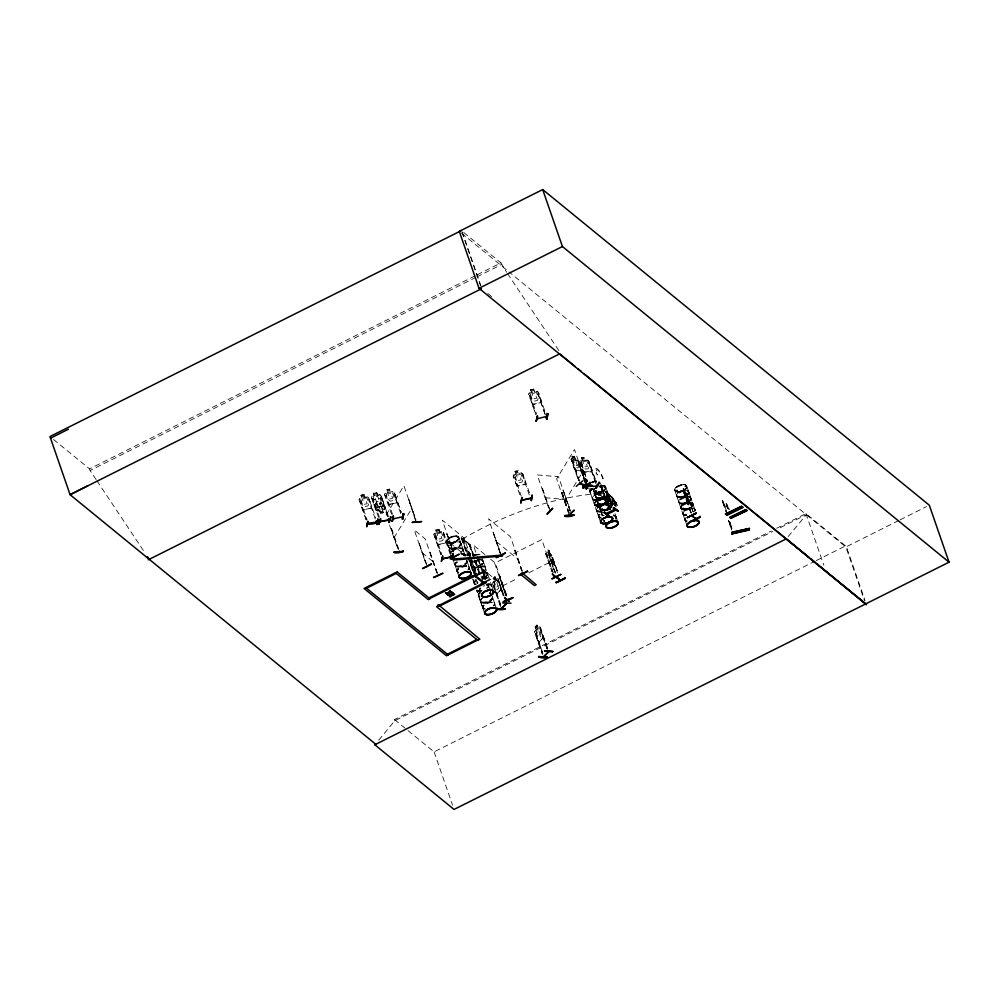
<?xml version="1.0" encoding="UTF-8"?>
<svg xmlns="http://www.w3.org/2000/svg" width="999" height="999" viewBox="0 0 999 999"><rect width="100%" height="100%" fill="white"/><g stroke="black" fill="none" stroke-linecap="round" stroke-linejoin="round"><path stroke-width="0.75" stroke-dasharray="5 3.75" d="M373.226 502.547L373.251 499.525L373.339 502.547M383.391 505.944L383.416 503.009M374.038 504.782L376.086 507.367L383.504 506.031L383.504 503.059M396.728 499.762L396.69 502.822L389.21 504.483L387.15 501.935L384.553 494.355L385.327 493.106L392.757 491.471L394.106 492.295L401.173 512.45M525.224 481.306L525.199 484.278L517.869 485.901L515.871 483.366M540.709 399.65L540.684 402.634L533.304 404.358L540.809 402.647L540.821 399.637L538.224 392.132L536.863 391.346L529.42 393.044L528.646 394.293L535.764 414.435M722.876 502.734L726.523 512.899L722.19 499.9L724.55 504.907M726.086 503.484L726.822 506.106M726.81 506.381L726.236 503.621M454.87 565.197L454.795 564.123L455.444 566.058M610.114 499.725L609.477 498.064M604.745 498.826L603.284 496.69L603.496 498.114C602.085 498.838 607.417 497.44 607.192 496.228M603.846 497.839L607.267 496.491M605.719 496.865L606.905 497.564L605.382 497.44M605.918 497.152L605.669 496.191L610.889 510.127M450.774 552.759L450.761 552.734A6.444 2.972 -19.1 0 0 450.849 553.471L450.774 552.484M463.199 550.249L462.425 548.426M467.22 561.863L467.107 560.889A6.444 2.972 -19.1 0 1 458.841 566.433A6.444 2.972 -19.1 0 1 456.98 561.625M469.405 568.169L468.681 566.383M474.088 582.492L474.85 584.378L474.213 583.578M480.282 600.499L480.919 602.16M482.467 606.668L482.592 607.742M488.686 586.351L487.912 584.527A6.444 2.972 -19.1 0 1 487.462 587.862M491.895 586.5L491.146 584.727M492.707 598.014L492.544 596.94A6.444 2.972 -19.1 0 1 484.328 602.534A6.444 2.972 -19.1 0 1 482.467 597.727M592.195 497.777L592.832 499.413M595.516 495.891L596.241 497.727M597.689 502.26L598.351 503.958M601.723 513.898L602.434 515.621A6.444 2.972 -19.1 0 1 601.835 514.135M604.595 495.329L604.62 495.242A6.444 2.972 -19.1 0 0 595.854 494.53A6.444 2.972 -19.1 0 0 594.917 500.149A6.444 2.972 -19.1 0 0 604.607 495.292L603.97 493.543M607.929 493.469L607.292 491.77M608.653 506.905L607.904 505.094M616.321 517.669L615.546 515.846M676.51 495.154L677.197 496.865M678.696 501.323L679.407 503.171M682.717 513.074L683.341 514.71M684.902 519.243L685.639 521.141M695.079 510.202L694.417 508.778M695.117 510.626L695.142 510.539A6.444 2.972 -19.1 0 0 690.047 508.603A6.444 2.972 -19.1 0 0 683.016 512.737A6.444 2.972 -19.1 0 0 686.862 515.434M610.114 499.75L610.089 499.812A6.444 2.972 -19.1 0 0 601.348 499.013A6.444 2.972 -19.1 0 0 600.411 504.632A6.444 2.972 -19.1 0 0 610.102 499.787L610.089 499.85M603.209 497.639L599.775 494.443L603.558 497.177M449.313 543.081L446.703 541.67L447.739 538.973M478.234 594.605L478.409 595.729M483.029 572.502A6.369 2.947 -19.1 0 1 482.267 577.035L484.515 574.3L483.017 572.29A6.344 2.935 -19.1 0 1 482.18 576.798A6.369 2.947 -19.1 0 0 482.954 572.29L483.916 572.727M487.637 574.225L486.613 576.311L482.617 578.633A6.369 2.947 -19.1 0 0 487.637 574.55A6.369 2.947 -19.1 0 0 483.653 572.452M490.721 592.22L490.372 593.106A6.369 2.947 -19.1 0 0 490.634 592.295M594.18 491.895L593.556 490.309L594.655 488.474A6.344 2.935 -19.1 0 0 596.665 492.345A6.344 2.935 -19.1 0 0 605.207 488.723A6.369 2.947 -19.1 0 0 601.798 485.464A6.344 2.935 -19.1 0 1 605.207 488.723A6.369 2.947 -19.1 0 1 596.665 492.382A6.369 2.947 -19.1 0 1 594.73 488.474M599.75 508.266L603.321 504.707L609.452 503.346M606.568 500.874L606.206 501.76M612.15 505.619L612 504.532M680.756 507.442C681.605 503.071 691.708 499.488 693.156 504.77C691.32 508.766 684.952 511.063 681.293 508.741M693.069 504.87A6.369 2.947 -19.1 0 0 684.415 504.12A6.369 2.947 -19.1 0 0 683.491 509.665A6.369 2.947 -19.1 0 0 693.069 504.87L692.969 503.646M693.056 504.545C693.643 509.14 679.807 509.34 683.441 509.652M492.957 582.604L492.744 584.178M547.802 648.763L540.084 627.035L539.023 626.685L534.977 630.981L534.702 632.492L542.245 654.17M534.79 632.492L535.002 630.918M608.216 499.575L608.553 500.049C609.09 494.655 600.436 486.675 612.599 497.365L605.531 492.12L606.368 492.22M604.083 487.412L604.919 487.175M604.894 500.874L605.444 500.549M610.689 504.57L610.352 504.857M685.576 486.326L685.164 485.976M691.383 504.532L691.945 504.033M366.196 519.967L359.078 499.762L359.865 498.526L367.295 496.878L368.656 497.652L375.711 517.857M359.815 501.273L360.689 501.073L359.815 501.273L366.221 519.792M361.925 498.126L360.964 495.267L364.148 494.555L365.047 497.477L366.958 498.114L368.768 503.346L367.944 505.944L364.972 506.605L362.6 504.707L360.789 499.475L362.063 498.189L360.964 495.267L364.148 494.555M361.675 507.342L363.736 509.89L371.241 508.179L371.253 505.169L368.556 497.714L367.295 496.878M365.122 497.365L364.061 494.73M368.456 499.363L369.33 499.163L368.456 499.363L376.336 522.152M386.426 489.847L389.61 489.148L386.426 489.847L387.525 492.782L386.251 494.068L388.062 499.3L390.434 501.186L393.419 500.536L394.23 497.939L392.42 492.707L390.497 492.12L389.61 489.148M386.151 495.666L385.252 496.041L386.151 495.666L392.532 514.36M393.918 493.943L394.792 493.756L393.918 493.943L401.81 516.733M435.414 535.926L434.528 536.113L440.971 554.445M436.426 542.007L438.486 544.555L445.991 542.844L446.004 539.835L443.306 532.38M438.886 529.283L435.701 529.982L436.663 532.792L434.602 533.241L433.828 534.477L440.946 554.632M439.86 532.03L438.898 529.22M438.486 544.555L445.879 542.769M450.949 553.946L443.406 532.317L442.045 531.543L434.677 533.329M444.043 534.003L443.169 534.203L451.086 556.805M514.023 474.725C510.951 477.222 519.617 471.453 521.366 473.002L522.739 473.776L529.82 493.793M516.008 474.188L515.034 471.378L518.231 470.679L519.118 473.651L521.028 474.238L522.839 479.47L522.027 482.067L519.055 482.717L516.683 480.831L514.872 475.599L516.133 474.313L515.034 471.378M514.772 477.197L513.861 477.572L514.772 477.197L521.153 495.891M528.646 394.293L529.433 392.994M529.383 395.741L530.257 395.554L529.383 395.741L535.789 414.26M531.493 392.532L530.531 389.735L533.716 389.023L534.677 391.883L536.525 392.582L538.336 397.814L537.512 400.412L534.54 401.074L532.167 399.188L530.357 393.956L531.63 392.657L530.669 389.797M518.231 470.679L515.034 471.441M531.256 401.823L533.304 404.358M534.69 391.833L533.716 389.023M522.639 473.838L525.337 481.293L525.312 484.353L517.832 485.951M521.366 473.002L522.739 473.776M522.527 475.474L523.414 475.287L522.527 475.474L530.419 498.264M536.863 391.346L538.124 392.245M544.892 413.948L538.024 393.831L538.898 393.643L545.766 413.748M538.898 393.643L537.986 394.006M690.721 512.874L683.403 490.584L687.15 494.605L692.856 511.613M683.291 491.183L684.34 491.446L683.291 488.511L687.25 494.555L693.219 511.925M495.929 579.545L494.955 576.748L493.106 578.558L495.417 588.473L497.077 589.797L498.726 588.111L498.838 584.964L497.027 579.72L495.816 579.695M378.559 517.395L371.428 497.252L372.215 496.003L379.57 494.667L380.906 495.541L385.314 508.316L384.528 509.552L382.492 509.927L383.616 508.578L381.805 503.346L379.458 501.386L377.647 496.166L374.7 496.703L376.523 501.935L379.458 501.398L376.511 501.91L375.711 504.445L377.522 509.677L379.42 510.327L380.394 513.124M373.077 498.551L372.152 498.888L373.077 498.551L379.42 517.245M374.263 495.629L373.127 496.978L374.937 502.222L377.297 504.17L379.096 509.39L383.191 508.741L380.082 505.869C383.104 501.648 379.046 500.724 379.245 505.394C376.685 501.461 372.877 502.772 378.783 506.131C375.749 510.139 379.995 511.088 379.62 506.643L382.08 508.828L380.232 503.621L377.297 504.17M380.244 503.646L381.044 501.111L379.233 495.879L377.322 495.229C378.633 490.484 370.267 491.983 374.25 495.691L373.426 492.907M377.397 495.117L376.448 492.257M376.086 507.367L383.504 506.031M380.756 497.152L381.618 497.002L380.756 497.152L388.648 519.942M377.197 510.776L375.824 510.064L371.453 497.19M382.692 500.836L380.669 498.189L373.239 499.575M375.849 510.002C378.209 511.8 384.016 511.038 385.202 508.291M379.333 510.489L377.185 510.889M448.501 541.52L448.164 542.132M595.042 491.995L595.416 491.021M601.885 509.915L602.897 509.09L601.323 509.19M676.036 491.183L676.236 490.259M682.816 508.628L682.03 508.803L682.617 508.116M449.787 541.795L447.989 541.97M449.775 541.67L449.088 542.207M457.03 537.749L458.066 537.587L457.242 537.3M457.292 537.512L458.104 537.512M449.375 543.069A6.369 2.947 -19.1 0 0 458.941 538.274A6.369 2.947 -19.1 0 0 450.299 537.512A6.369 2.947 -19.1 0 0 449.375 543.069C453.109 544.692 463.598 537.587 456.343 535.926M463.611 555.494L464.298 555.432M464.11 555.669L463.761 555.069M475.924 563.886L475.611 563.436M485.776 573.863L486.713 573.713L485.776 574.15M486.7 573.95L486.151 573.826M487.375 575.362L487.549 573.326M490.272 592.857L490.634 591.932A6.344 2.935 -19.1 0 1 490.372 593.481M593.581 490.322L593.93 489.435M594.904 491.933L595.454 491.183M595.067 491.52L596.241 491.558L595.866 490.896M596.815 504.62L595.829 504.695M596.041 504.982L597.327 504.507L596.853 505.069M596.927 504.607L597.027 504.42M604.283 487.275L604.657 486.788M604.982 487.087L604.395 486.675M605.719 500.387L604.72 500.811L605.344 500.162M601.985 509.44L601.498 509.015M610.227 505.182L611.213 504.87M676.997 490.072C678.908 491.57 673.626 490.784 677.097 490.884M676.136 490.659L677.647 490.609M676.71 490.097L677.01 490.896M685.002 486.55L685.676 485.926M685.626 485.939L685.014 486.438M686.563 487.749C687.811 481.53 675.336 485.289 674.55 489.498C675.936 494.43 684.577 490.796 686.588 487.762M681.018 506.268L680.843 508.304M683.903 508.391L682.429 509.128M692.22 504.045L691.845 504.208M691.945 504.145L691.47 504.083M446.978 539.922L450.199 537.275L456.331 535.926M458.666 539.11L457.904 540.009M487.287 575.112L486.525 576.061M606.206 501.798L601.473 505.057L595.666 505.531M611.038 507.455L611.8 506.505A6.369 2.947 -19.1 0 1 601.673 510.339A6.369 2.947 -19.1 0 1 603.908 504.682A6.369 2.947 -19.1 0 1 612.062 505.669M681.106 506.518C683.603 503.421 689.822 500.674 693.044 503.921M571.116 459.528L571.64 458.703L576.848 459.952M386.089 515.084L403.908 485.701L415.796 520.029M393.981 537.862L411.788 508.479M580.519 463.249L581.343 463.186L580.519 463.249L586.925 481.768M582.367 460.502L581.406 457.704L584.403 457.455L585.277 460.414L587.1 461.226L588.911 466.458L588.186 468.831L585.377 469.055L583.104 466.945L581.293 461.7L582.467 460.651L581.53 457.779M584.378 457.517L581.493 457.842M585.339 460.314L587.424 460.089L588.736 461.014L596.278 482.642M587.387 460.152L588.698 461.076C590.734 467.707 595.504 474.2 584.278 472.028L582.28 469.33L579.707 461.738L580.431 460.664L582.504 460.589M564.547 501.71L582.355 472.327M595.454 482.717L588.661 462.587L589.497 462.512L596.391 482.455M589.497 462.512L588.548 462.774M605.556 497.752L609.777 509.378M415.484 520.529L408.691 499.537L416.108 520.004M391.196 528.421L398.289 548.913M415.809 520.504L409.016 499.512M561.763 492.27L568.856 512.762M579.582 463.361L578.958 463.886L579.582 463.361L586.675 483.853M359.078 499.812L359.94 498.601M385.414 493.194L384.665 494.418L391.658 514.547M433.941 534.502L434.69 533.266M466.745 555.244L467.432 554.408L467.832 554.982M469.28 554.033C470.654 555.894 470.517 552.022 469.193 553.783M449.026 541.945L448.239 541.795M463.524 555.644L463.286 555.794M479.433 592.994L478.321 594.83L479.345 592.744A6.369 2.947 -19.1 0 0 479.72 596.378M596.253 491.096L595.716 491.82M600.774 506.143L599.85 509.128M601.51 509.178L602.547 509.228M611.763 506.518L608.591 509.14L602.459 510.501M677.285 490.347L676.161 490.746M685.326 485.864L685.789 486.014M682.866 508.354L682.629 509.003M378.696 740.209L394.892 720.641L772.851 531.418M788.223 536.538L806.33 514.672L778.433 528.633M552.784 563.998L547.952 549.8L555.194 572.589M684.24 491.483L691.021 512.712M494.93 576.898L493.106 578.558M494.255 581.393L493.019 582.667L497.077 578.371L498.039 578.721L501.011 589.66L496.853 593.93L495.254 591.695M497.077 578.496L495.904 579.707L494.955 576.748M494.068 585.439L493.294 585.913L494.068 585.439L501.96 608.216M503.021 595.242L498.576 580.494L504.283 596.178M498.089 580.993L498.851 580.519M496.765 593.918L500.936 589.61M536.913 625.049L537.949 628.021L539.06 628.034L540.884 633.266L540.771 636.425L539.123 638.111L537.462 636.775L535.152 626.873L537 625.062L537.974 627.859M535.327 626.91L536.975 625.212M536.113 633.753L535.339 634.228L536.113 633.753L544.005 656.53M540.134 629.308L540.896 628.833L540.134 629.308L547.04 649.25M542.532 634.602L542.882 637.924L538.898 642.245L543.056 637.974L542.694 634.565M542.569 488.598L549.675 509.09M570.067 511.076L563.161 490.397L570.616 510.914M482.292 577.01L483.366 576.123M486.513 576.073L482.542 578.409A6.356 2.935 -19.1 0 1 485.989 579.058M595.953 491.033L595.679 491.758M610.664 509.053L606.73 497.539M600.799 506.131C615.584 499.562 598.026 494.567 594.18 503.496L594.88 505.294M610.864 505.132L610.664 505.194M677.135 490.821L677.31 490.172M574.263 456.78L578.521 466.009L578.146 467.994L576.011 467.52L574.075 465.022L572.265 459.79L573.089 459.103C569.318 454.508 576.186 456.056 575.312 459.528M573.064 458.941L572.015 456.193L574.388 456.655M572.639 461.101L571.778 461.151L572.639 461.101L579.545 481.043M575.362 459.453L577.996 460.964L585.551 482.917M577.996 460.964L586.126 485.139M585.402 483.903L578.234 462.35L586.263 483.853L574.475 449.55L556.668 478.921L568.556 513.261M578.871 462.487L577.996 462.537M573.638 467.008L575.387 469.967L580.781 471.178L580.519 468.456L580.694 471.066M575.387 469.967L580.769 471.004M470.242 553.521L470.154 553.908M467.282 555.781L467.919 555.232L462.162 539.198L469.455 545.079L470.229 544.717L475.149 558.928M468.206 554.795L467.857 554.195L468.306 554.994M469.305 554.72L468.756 553.821L469.105 554.42M469.992 553.234L470.467 554.158M479.308 559.29L473.251 561.438L469.742 560.751M596.153 491.545L596.703 491.296M596.103 504.42L595.641 505.244M597.077 505.144L595.928 505.469M602.222 509.627L602.797 509.015L601.922 508.828M599.762 508.866L602.447 510.477C596.64 510.339 612.924 510.164 612.062 505.332L607.879 493.106A6.444 2.972 -19.1 0 1 598.126 498.014A6.444 2.972 -19.1 0 1 599.063 492.407A6.444 2.972 -19.1 0 1 607.804 493.169L607.854 493.007M683.366 490.384L684.715 489.585M683.291 508.066L682.392 508.816M470.229 544.717L463.274 539.173L462.5 539.56L469.455 545.104M467.994 553.783L467.869 555.444M53.546 439.485L89.523 468.868L475.861 275.462M477.247 274.762L500.961 262.887L506.68 272.277M96.104 479.532L90.097 470.529L475.524 277.572M476.91 276.873L501.535 264.548M461.176 537.962L469.592 544.48L474.662 559.14L469.617 544.343L461.176 537.962L467.307 555.656L466.933 554.782M502.509 585.976L517.769 578.334M528.871 572.777L549.675 562.362M394.892 720.641L394.518 719.567L771.091 531.056M776.673 528.259L805.956 513.598L845.529 545.904L864.46 600.574M394.518 719.567L434.103 751.885L814.847 561.276M816.245 560.576L845.529 545.904M898.738 520.529L845.903 546.977L509.028 271.94M900.124 519.83L926.548 506.605M419.23 543.931L426.323 564.423M429.857 552.597L436.95 573.089M609.715 495.554L608.716 495.417L614.26 499.85L613.349 498.513M605.469 497.677L606.905 497.564M605.844 497.814L605.669 496.191M612.05 497.477L614.959 505.894M612.599 497.365L612.562 498.289M611.001 501.998L616.258 506.918M612.637 503.958L611.138 501.898M608.191 499.488L615.496 505.731L615.234 504.97L615.197 505.894M617.207 505.581L616.233 502.772L617.207 505.581L613.224 503.346L610.751 498.439L611.338 497.927L613.848 499.999L614.785 501.773M452.847 551.735L447.065 534.015L453.521 551.885M446.765 534.165L447.44 534.328M500.099 553.309L493.306 532.667L500.774 553.471M493.007 532.817L493.681 532.979M468.369 551.81L469.892 556.193M514.61 550.461L521.703 570.941M500.112 576.885L499.438 576.735L506.393 596.066M545.629 553.708L546.578 553.421L545.629 553.708L551.723 571.266M505.869 595.941L499.275 576.923L500.074 576.523L507.317 597.127M500.212 576.635L499.275 576.923M549.15 554.383L548.476 554.233L555.556 572.902M557.517 572.914L552.397 557.092L558.191 573.064M552.759 557.405L552.085 557.242M684.49 493.081L683.816 492.932L691.395 513.024M688.099 496.103L687.424 495.954L693.531 511.763M549.263 550.986L547.852 549.85L549.275 550.924L550.237 553.783M549 552.734L547.976 551.935L551.91 555.844L557.879 573.214M683.266 488.686L684.615 489.622M551.91 555.844L551.048 554.532M551.873 563.224L555.069 565.809L551.873 563.161L550.561 560.002M690.309 504.557L689.809 502.01L690.309 504.557L687.212 501.86L685.888 498.713M722.964 502.584L722.252 500.536M723.139 501.298L722.652 500.574M729.02 509.59L726.31 503.346M727.796 506.718L727.21 504.607M449.238 542.32L447.939 542.095M591.62 482.292L596.328 480.944A6.369 2.947 -19.1 0 0 591.645 482.317A6.344 2.935 -19.1 0 1 596.291 480.969M595.367 491.171L596.49 490.996M596.166 491.82L595.054 491.87M594.143 491.87C597.489 494.705 609.527 489.56 604.445 485.689M472.714 555.656A6.344 2.935 -19.1 0 1 479.932 554.545A6.369 2.947 -19.1 0 0 472.714 555.669L478.821 554.283M603.096 504.657L598.389 506.018L595.729 505.769M603.246 504.458A6.369 2.947 -19.1 0 1 611.9 505.207A6.369 2.947 -19.1 0 1 602.335 510.002A6.369 2.947 -19.1 0 1 603.246 504.458L609.365 503.096L612.087 504.782M471.728 560.689L470.616 560.864M607.042 509.777L608.578 509.128M684.34 503.896A6.344 2.935 -19.1 0 1 692.956 504.645A6.344 2.935 -19.1 0 1 683.428 509.415A6.344 2.935 -19.1 0 1 684.34 503.896A6.369 2.947 -19.1 0 1 692.969 504.607A6.369 2.947 -19.1 0 1 683.403 509.403A6.369 2.947 -19.1 0 1 684.327 503.858L685.863 503.259M610.751 510.139L606.543 497.265M599.238 492.307L600.836 491.845M453.921 542.345L450.761 543.056M530.519 389.785L533.703 389.086M371.128 508.104L363.786 509.777L361.788 507.255M389.248 504.37L396.591 502.697M438.823 529.333L439.785 532.192L442.045 531.543M728.496 520.292L729.208 522.352L728.371 520.329M730.232 523.414L732.966 531.518M731.755 529.82L730.069 525.599L731.618 529.857M380.369 513.186L383.341 512.599M595.716 490.909L596.266 490.921M596.428 504.345L597.202 504.433M595.766 505.307L596.428 505.257M603.883 510.477L605.444 510.227M684.79 509.415L686.363 509.178M580.469 460.814L587.375 460.252M584.315 471.928L591.271 471.303M677.285 491.745A6.369 2.947 -19.1 0 0 686.862 486.95A6.369 2.947 -19.1 0 0 678.209 486.201A6.369 2.947 -19.1 0 0 677.285 491.745L678.671 491.733M689.023 502.559L691.683 502.772M683.091 507.942L683.803 508.316M464.985 555.719A6.369 2.947 -19.1 0 0 461.001 553.621L464.547 554.295L465.234 556.081M461.014 553.608L463.673 553.846M483.504 571.952L486.138 572.19L487.662 573.651M482.554 578.433A6.369 2.947 -19.1 0 0 487.562 574.35A6.369 2.947 -19.1 0 0 483.578 572.252L487.125 572.914M605.869 491.745L608.366 500.312L616.308 506.768M498.039 578.721L503.996 596.166M500.561 586.251L501.011 589.66M540.084 627.035L547.527 648.751M535.152 626.873L536.301 629.707M545.117 497.689L566.421 499.562M605.344 486.126L600.262 485.701A6.344 2.935 -19.1 0 0 598.651 486.151M609.477 503.346L611.55 504.045M596.952 505.993L594.755 505.032M478.833 554.283L480.032 554.52M573.164 459.053L571.578 458.603L571.028 459.478L578.683 481.081M608.441 500.337L605.594 491.983M439.785 532.192L441.695 532.779L443.519 538.011L442.694 540.609L439.722 541.271L437.35 539.373L435.539 534.14L436.813 532.854L435.851 529.994M605.844 497.989L610.052 509.353M539.035 626.798L540.034 627.135M606.593 500.299C603.259 496.953 596.066 499.737 594.268 503.746L594.355 504.632M600.249 509.515L601.248 509.915M450.162 542.957L465.197 555.232L461.101 553.846A6.369 2.947 -19.1 0 1 465.072 555.981A6.369 2.947 -19.1 0 0 461.076 553.833A6.344 2.935 -19.1 0 1 465.034 555.919M479.72 596.615L478.808 596.116M681.355 508.978L680.731 507.992M379.558 494.767L380.919 495.492L388.474 517.12M468.369 555.194L467.894 553.171L468.419 554.707L467.47 554.87M463.786 232.542L500.961 262.887M461.638 233.254L507.817 270.954M496.403 541.608L518.381 559.552M484.915 554.545L473.351 545.092L476.798 555.069M490.696 559.265L495.317 563.036L506.705 595.916M481.231 567.882L503.209 585.826M422.14 552.722L433.129 561.688M487.824 293.469L492.607 297.402M613.461 498.551L605.569 492.095M615.784 504.333L617.132 505.444M608.491 499.338L615.234 504.97M606.206 497.639L605.431 496.316M599.837 492.832L600.749 493.581M603.034 496.815L604.507 498.951M598.289 494.855L599.2 495.604M683.653 489.335L684.765 490.946L683.978 490.272M684.565 492.42L685.801 493.469M686.375 497.652L687.612 498.701M690.409 504.507L687.212 501.935L685.801 498.763M548.314 550.636L549.113 551.311M548.638 551.573L549.438 552.247M551.161 554.57L550.149 553.771L553.046 562.237L550.387 558.391M549.225 553.721L550.461 554.77M551.036 558.953L552.272 560.002M602.335 488.012L601.723 487.2L602.434 488.923M590.709 493.206L590.159 492.482M482.854 560.601L483.491 562.275M460.364 542.245L461.001 543.906M484.952 566.833L485.689 568.556M487.924 584.552L488.536 585.339M457.704 572.439L457.117 571.665M599.038 517.37L598.551 516.683M474.712 584.24L474.737 584.265A6.444 2.972 -19.1 0 1 475.287 581.018M688.199 490.834L688.636 491.421L686.675 485.964M471.828 566.62L471.078 564.835M690.471 497.24L691.096 498.876M473.888 572.764L473.264 570.854M462.437 548.414L463.049 549.2M485.739 578.234L485.751 578.259A6.444 2.972 -19.1 0 0 482.342 577.647M494.13 602.434L496.103 607.592M483.191 608.528L482.604 607.767M517.819 486.014L515.771 483.404L513.161 475.874L520.279 496.078M374.15 504.682L376.123 507.267M380.669 498.189L382.717 500.786M596.977 511.188L596.228 509.415M480.219 590.821L479.458 589.048M722.639 500.274L722.127 500.599M688.299 490.946L688.91 492.832M478.321 595.466L479.807 596.865A6.369 2.947 -19.1 0 1 479.57 593.206M582.405 469.243L584.353 471.878M688.848 492.082L690.809 497.714M694.804 509.328L691.033 498.476M676.798 496.328L678.758 501.948M678.97 502.609L682.779 513.548M683.004 514.248L684.964 519.867M685.177 520.529L686.575 524.413M602.147 487.762L600.287 482.517M604.32 494.043L602.36 488.486M616.021 516.458L615.009 513.636M595.816 497.165L597.764 502.734M592.482 498.938L596.291 509.915M596.515 510.576L598.526 516.658M598.688 516.858L600.087 520.741M483.179 561.088L481.793 557.117M485.389 567.395L483.441 561.863M491.558 585.289L490.571 582.492M460.714 542.744L458.941 537.799M462.899 549.025L460.926 543.431M494.58 603.046L492.632 597.427M469.068 566.933L467.145 561.388M479.757 590.209L481.156 594.093M480.569 601.66L482.529 607.292M482.804 608.029L484.14 611.825M457.267 571.853L459.078 576.96M495.404 591.62L496.865 593.793M507.529 273.564L558.953 350.774M96.953 480.819L144.093 551.598M685.476 492.532L688.386 500.949L685.714 497.102M607.592 492.195L605.681 486.788M573.788 466.945L575.486 469.83M598.064 503.571L601.785 514.335M604.233 521.428L604.308 521.553A6.344 2.935 -19.1 0 1 604.233 520.766M729.57 521.515L730.232 522.814M603.958 521.041L604.52 521.828A6.444 2.972 -19.1 0 1 604.008 520.429M727.347 507.692L727.747 508.791L727.01 506.705M729.757 521.853L730.469 523.963M729.857 525.012L729.208 522.352M603.933 498.026L603.284 496.69M590.421 492.857L592.257 498.251M728.733 508.166L729.145 509.54M724.675 504.845L724.949 506.281M846.952 548.289L865.009 600.436M805.956 513.598L823.888 565.359M684.515 489.672L689.36 503.746M683.191 488.561L688.124 502.697M683.341 491.258L691.083 513.174M674.737 490.197L676.585 495.629M616.645 504.845L615.609 502.784L616.196 504.47M614.235 499.85L616.52 506.381M608.841 495.354L611.113 501.935M617.969 522.215L616.246 517.207M606.48 492.932L608.778 499.575M609.515 509.153L604.532 494.767M588.661 462.587L596.553 485.377M593.743 491.021L595.579 496.491M581.343 463.186L587.749 481.693M581.231 463.374L587.637 481.893M579.82 461.775L586.813 481.955M588.736 488.024L590.084 492.32M572.402 461.288L579.308 481.231M572.015 460.964L578.908 480.894M538.024 393.831L545.916 416.62M570.417 511.113L558.528 476.773L537.225 474.912L549.113 509.24M530.257 395.554L536.638 414.235M563.161 490.397L570.254 510.889M562.075 492.245L569.18 512.737M561.775 492.744L568.868 513.236M462.3 232.08L480.856 285.664M461.888 232.03L480.519 285.826M542.22 488.561L549.475 509.278M549.175 550.973L554.02 565.047M555.257 573.051L547.952 552.472L554.882 572.739M553.171 572.452L541.783 539.585L494.617 563.186L506.006 596.066M546.441 553.309L553.021 572.34M545.779 553.821L551.86 571.391M522.377 571.103L510.489 536.763L488.511 518.818L500.412 553.159M514.922 550.299L522.077 571.253M540.409 629.333L547.315 649.263M535.826 633.728L542.732 653.671M535.626 634.253L542.532 654.183M493.369 533.129L500.462 553.621M499.75 576.573L506.343 595.604M498.376 581.018L503.296 595.254M493.781 585.414L500.686 605.357M493.581 585.938L500.974 607.292M492.719 584.153L500.699 607.28M489.298 578.833L485.676 568.556M493.531 591.083L491.808 586.038M486.076 578.646L484.428 573.901M490.322 590.896L488.598 585.889M478.509 559.253L485.601 579.745M477.297 556.493L485.302 579.895M477.834 559.09L484.927 579.582M475.636 560.352L479.083 570.317M481.056 575.998L482.529 580.269M475.237 560.564L479.832 573.838M475.174 560.601L479.745 573.801M469.23 544.53L474.338 559.29M474.875 560.739L479.445 574.038M469.305 545.017L472.789 555.082M474.775 560.839L479.258 573.776M470.566 556.356L464.248 538.111L442.282 520.167L453.159 551.585M471.078 557.817L476.148 572.452M468.681 551.648L470.204 556.043M470.704 557.504L475.774 572.14M468.743 552.11L469.755 555.044M471.778 560.889L475.836 572.602M470.404 557.654L475.462 572.302M463.274 539.173L470.167 559.078M470.654 560.501L475.586 574.725M469.93 560.801L474.463 573.826M461.738 538.074L467.832 555.669M468.344 557.13L474.95 576.173M476.448 580.544L477.335 583.141M461.563 537.762L467.694 555.469M469.73 561.363L473.826 573.164M467.819 557.13L472.415 570.404M465.072 555.419L463.099 549.725L463.174 550.474M470.616 571.49L469.318 567.607M464.835 554.807L465.147 555.731A6.344 2.935 -19.1 0 0 461.263 554.42M472.889 579.333L474.138 583.054M480.332 600.836L476.66 590.222L480.344 600.973M472.802 579.108L474.113 582.892M480.681 601.86L482.492 607.092M447.127 534.477L453.209 552.035M446.828 541.508L450.799 553.071A6.356 2.935 -19.1 0 1 458.878 547.514A6.356 2.935 -19.1 0 1 460.701 552.26M453.084 559.665L454.87 564.872M455.194 565.759L456.98 570.679M435.439 535.739L441.82 554.433M430.157 552.447L437.437 573.089M437.137 573.239L425.237 538.911L414.248 529.932L426.148 564.273M419.355 543.631L426.635 564.273M394.792 493.756L401.211 512.262M394.031 492.307L396.603 499.825M381.618 497.002L388.524 516.933M391.508 528.396L398.613 548.888M391.208 528.896L398.301 549.388M389.548 525.049L397.989 549.413M382.367 509.79L383.454 512.724L380.307 513.299L379.408 510.377M360.689 501.073L367.07 519.767M434.103 751.885L452.535 805.119M89.523 468.868L90.097 470.529M730.344 523.988L732.841 531.555M726.36 510.851L724.874 505.369M729.682 524.562L729.27 522.889M727.022 507.23L726.935 506.318M554.47 563.311L554.982 565.859M457.043 571.515L456.993 570.441M473.326 571.603L473.314 571.54A6.356 2.935 -19.1 0 0 474.625 572.527M479.532 589.547L479.532 589.485A6.356 2.935 -19.1 0 0 481.993 590.671M484.415 573.463L484.49 574.263M477.36 583.266L477.285 582.479L477.347 583.553M446.653 540.846L446.728 541.633M591.196 468.581L591.233 471.366M462.475 539.023A282.854 194.368 -40.3 0 1 598.026 493.481A1.274 1.086 -50.5 0 1 600.037 493.031A1.274 1.086 -50.5 0 1 599.138 495.017A1.274 1.086 -50.5 0 1 598.026 493.481M483.566 572.24A6.344 2.935 -19.1 0 1 487.537 574.325A6.344 2.935 -19.1 0 1 482.542 578.409M469.78 560.501A6.344 2.935 -19.1 0 0 474.75 560.938A6.369 2.947 -19.1 0 1 469.767 560.539M483.429 571.853A6.344 2.935 -19.1 0 1 487.4 573.938A6.344 2.935 -19.1 0 1 482.405 578.009M479.37 559.602A6.344 2.935 -19.1 0 1 469.493 560.414M474.413 555.556A6.344 2.935 -19.1 0 1 478.958 554.857M483.479 571.977A6.369 2.947 -19.1 0 1 487.475 574.075A6.369 2.947 -19.1 0 1 482.455 578.159M479.27 559.278A6.369 2.947 -19.1 0 1 469.83 560.739M472.777 555.869A6.369 2.947 -19.1 0 1 478.858 554.52M477.772 560.152A6.444 2.972 -19.1 0 1 482.579 563.536A6.444 2.972 -19.1 0 1 472.177 566.52A6.444 2.972 -19.1 0 1 476.161 560.614M477.634 559.84A6.344 2.935 -19.1 0 1 482.367 563.161A6.344 2.935 -19.1 0 1 472.127 566.108A6.344 2.935 -19.1 0 1 476.061 560.289M473.264 571.041A6.444 2.972 -19.1 0 1 482.267 566.158A6.444 2.972 -19.1 0 1 483.379 571.016M474.687 572.939A6.444 2.972 -19.1 0 1 473.339 571.828M474.8 573.264A6.444 2.972 -19.1 0 1 475.561 568.668A6.444 2.972 -19.1 0 1 484.253 566.745A6.444 2.972 -19.1 0 1 483.491 571.328M473.226 570.654A6.356 2.935 -19.1 0 1 482.092 565.846A6.356 2.935 -19.1 0 1 483.191 570.629M474.15 573.126A6.344 2.935 -19.1 0 1 476.61 568.518A6.344 2.935 -19.1 0 1 484.627 567.295A6.344 2.935 -19.1 0 1 483.553 571.678M483.753 572.777A6.344 2.935 -19.1 0 1 487.724 574.875A6.344 2.935 -19.1 0 1 482.729 578.945M486.388 585.102A6.344 2.935 -19.1 0 1 491.558 587.824M481.206 591.495A6.344 2.935 -19.1 0 1 480.881 587.849M483.291 586.201A6.344 2.935 -19.1 0 1 484.802 585.551M487.574 583.803A6.356 2.935 -19.1 0 1 489.398 588.548M487.724 584.115A6.444 2.972 -19.1 0 1 490.671 588.036M480.894 590.859A6.444 2.972 -19.1 0 1 479.545 589.76M479.47 588.96A6.444 2.972 -19.1 0 1 479.82 588.074M486.263 584.677A6.444 2.972 -19.1 0 1 490.784 588.361M481.006 591.183A6.444 2.972 -19.1 0 1 479.932 588.399M477.622 583.341A6.356 2.935 -19.1 0 1 477.959 582.467M482.617 579.258A6.356 2.935 -19.1 0 1 485.764 578.571M477.36 583.466A6.444 2.972 -19.1 0 1 477.647 581.793M483.978 578.071A6.444 2.972 -19.1 0 1 488.161 578.059M477.26 582.292A6.344 2.935 -19.1 0 0 477.335 583.066A6.444 2.972 -19.1 0 1 477.759 582.117M482.255 578.209A6.344 2.935 -19.1 0 1 487.962 577.747M482.48 578.858A6.444 2.972 -19.1 0 1 487.087 578.146M686.75 515.122A6.444 2.972 -19.1 0 1 683.066 512.112A6.444 2.972 -19.1 0 1 690.971 508.154A6.444 2.972 -19.1 0 1 694.667 511.151M686.663 514.697A6.344 2.935 -19.1 0 1 683.241 511.438A6.344 2.935 -19.1 0 1 691.783 507.804A6.344 2.935 -19.1 0 1 693.718 511.7M686.625 521.815A6.344 2.935 -19.1 0 1 685.576 519.08M687.437 520.991A6.344 2.935 -19.1 0 1 685.938 517.12M685.614 515.759A6.344 2.935 -19.1 0 1 686.538 510.227A6.344 2.935 -19.1 0 1 695.154 510.976M686.313 521.178A6.444 2.972 -19.1 0 1 685.239 518.394M686.425 521.503A6.444 2.972 -19.1 0 1 685.351 518.718M599.825 486.888A6.444 2.972 -19.1 0 1 600.649 491.408A6.444 2.972 -19.1 0 1 591.221 493.494A6.444 2.972 -19.1 0 1 593.681 488.249M599.899 487.3A6.356 2.935 -19.1 0 1 600.324 492.045A6.356 2.935 -19.1 0 1 590.896 493.494A6.356 2.935 -19.1 0 1 595.354 487.999M599.712 486.563A6.444 2.972 -19.1 0 1 600.899 490.796A6.444 2.972 -19.1 0 1 591.808 493.406A6.444 2.972 -19.1 0 1 592.207 488.711M599.525 486.251A6.344 2.935 -19.1 0 1 600.699 490.409A6.344 2.935 -19.1 0 1 591.745 492.982A6.344 2.935 -19.1 0 1 592.145 488.374M593.881 488.124A6.319 2.922 -19.1 0 1 589.772 488.136M591.845 482.854A6.319 2.922 -19.1 0 1 596.478 481.53M591.72 482.517A6.369 2.947 -19.1 0 1 596.378 481.181M601.947 511.538A6.444 2.972 -19.1 0 1 596.89 508.466A6.444 2.972 -19.1 0 1 606.855 504.932A6.444 2.972 -19.1 0 1 605.094 510.414M602.085 511.85A6.356 2.935 -19.1 0 1 597.102 508.828A6.356 2.935 -19.1 0 1 606.917 505.344A6.356 2.935 -19.1 0 1 605.182 510.751M601.835 511.213A6.444 2.972 -19.1 0 1 597.027 507.829A6.444 2.972 -19.1 0 1 607.429 504.845A6.444 2.972 -19.1 0 1 603.446 510.751M600.137 518.144A6.344 2.935 -19.1 0 1 602.222 512.849M601.123 518.069A6.444 2.972 -19.1 0 1 602.06 512.45M601.011 517.744A6.444 2.972 -19.1 0 1 601.947 512.125M606.668 510.764A6.444 2.972 -19.1 0 1 608.091 510.764M600.936 517.332A6.356 2.935 -19.1 0 1 601.86 511.788M604.957 510.689A6.356 2.935 -19.1 0 1 607.916 510.452M600.424 486.238A6.344 2.935 -19.1 0 1 605.881 488.374A6.344 2.935 -19.1 0 1 598.326 492.807A6.344 2.935 -19.1 0 1 594.193 489.897M598.726 486.351A6.369 2.947 -19.1 0 1 605.856 487.749A6.369 2.947 -19.1 0 1 597.689 492.544A6.369 2.947 -19.1 0 1 594.792 488.661M611.813 506.88A6.344 2.935 -19.1 0 1 604.02 510.776M602.622 510.789A6.344 2.935 -19.1 0 1 603.533 505.257A6.344 2.935 -19.1 0 1 612.15 506.006M604.258 515.521A6.344 2.935 -19.1 0 1 602.035 512.549M603.846 510.776A6.344 2.935 -19.1 0 1 612.399 508.878M613.586 515.247A6.444 2.972 -19.1 0 1 615.097 519.18M604.457 521.54A6.444 2.972 -19.1 0 1 603.97 520.891M603.146 515.709A6.444 2.972 -19.1 0 1 602.072 512.924M605.269 510.327A6.444 2.972 -19.1 0 1 611.413 508.966M613.773 515.996A6.344 2.935 -19.1 0 1 615.259 519.867M613.698 515.571A6.444 2.972 -19.1 0 1 615.209 519.505M602.597 515.896A6.356 2.935 -19.1 0 1 602.047 514.485M613.411 514.935A6.356 2.935 -19.1 0 1 613.836 519.68M604.407 521.141A6.356 2.935 -19.1 0 1 603.92 520.504M605.369 510.651A6.444 2.972 -19.1 0 1 611.525 509.29M451.123 551.798A6.444 2.972 -19.1 0 1 460.464 547.827A6.444 2.972 -19.1 0 1 460.889 552.647M451.236 552.122A6.444 2.972 -19.1 0 1 460.576 548.151A6.444 2.972 -19.1 0 1 461.001 552.971M452.185 551.573A6.344 2.935 -19.1 0 1 461.263 548.663A6.344 2.935 -19.1 0 1 461.063 553.321M460.939 553.483A6.344 2.935 -19.1 0 1 464.91 555.581M466.658 560.476A6.444 2.972 -19.1 0 1 464.148 565.147A6.444 2.972 -19.1 0 1 456.006 566.396A6.444 2.972 -19.1 0 1 457.092 561.95M466.708 560.876A6.356 2.935 -19.1 0 1 464.223 565.484A6.356 2.935 -19.1 0 1 456.206 566.72A6.356 2.935 -19.1 0 1 457.28 562.325M466.808 560.464A6.344 2.935 -19.1 0 1 459.503 565.921A6.344 2.935 -19.1 0 1 455.844 562.15M458.716 573.126A6.344 2.935 -19.1 0 1 462.312 567.195A6.344 2.935 -19.1 0 1 469.068 569.455M458.404 572.489A6.444 2.972 -19.1 0 1 458.766 568.194A6.444 2.972 -19.1 0 1 467.095 565.796A6.444 2.972 -19.1 0 1 468.181 569.68M458.516 572.814A6.444 2.972 -19.1 0 1 462.162 566.783A6.444 2.972 -19.1 0 1 469.031 569.08M458.341 572.077A6.356 2.935 -19.1 0 1 458.703 567.844A6.356 2.935 -19.1 0 1 466.908 565.484A6.356 2.935 -19.1 0 1 467.982 569.305M461.088 553.896A6.356 2.935 -19.1 0 1 465.072 555.993M486.126 584.677A6.344 2.935 -19.1 0 1 487.612 588.548M480.569 591.533A6.344 2.935 -19.1 0 1 477.135 590.859M487.799 584.29A6.356 2.935 -19.1 0 1 486.188 588.361M481.743 590.247A6.356 2.935 -19.1 0 1 476.76 589.81M487.25 584.49A6.444 2.972 -19.1 0 1 487.574 588.186M480.407 591.221A6.444 2.972 -19.1 0 1 476.923 590.546M480.294 590.909A6.444 2.972 -19.1 0 1 476.81 590.222M483.116 572.827A6.344 2.935 -19.1 0 1 482.367 577.335M476.386 579.457A6.344 2.935 -19.1 0 1 474.975 579.47M489.323 593.456A6.344 2.935 -19.1 0 0 490.397 591.683A6.369 2.947 -19.1 0 1 489.385 593.606M479.695 596.216A6.344 2.935 -19.1 0 1 479.37 592.582M476.623 584.203A6.344 2.935 -19.1 0 1 476.198 579.457M482.18 577.335A6.344 2.935 -19.1 0 1 485.601 578.009M475.499 584.39A6.444 2.972 -19.1 0 1 476.261 579.807M474.95 584.577A6.356 2.935 -19.1 0 1 476.56 580.506M490.184 592.944A6.344 2.935 -19.1 0 0 490.534 592.07A6.369 2.947 -19.1 0 1 490.197 592.907M482.455 577.971A6.444 2.972 -19.1 0 1 485.939 578.658M492.619 597.227A6.444 2.972 -19.1 0 1 484.428 602.859A6.444 2.972 -19.1 0 1 482.579 598.039M492.182 596.977A6.356 2.935 -19.1 0 1 486.138 602.934A6.356 2.935 -19.1 0 1 481.693 599.3M492.282 596.565A6.344 2.935 -19.1 0 1 484.99 602.022A6.344 2.935 -19.1 0 1 481.331 598.251M484.19 609.228A6.344 2.935 -19.1 0 1 487.799 603.296A6.344 2.935 -19.1 0 1 494.555 605.556M485.064 608.828A6.444 2.972 -19.1 0 1 483.553 604.894A6.444 2.972 -19.1 0 1 492.145 601.848A6.444 2.972 -19.1 0 1 493.668 605.781M484.99 608.416A6.356 2.935 -19.1 0 1 483.504 604.532A6.356 2.935 -19.1 0 1 491.97 601.535A6.356 2.935 -19.1 0 1 493.469 605.406M483.991 608.915A6.444 2.972 -19.1 0 1 487.649 602.884A6.444 2.972 -19.1 0 1 494.517 605.182M479.158 596.703A6.344 2.935 -19.1 0 1 479.695 593.518M607.916 493.593L607.929 493.618A6.444 2.972 -19.1 0 1 598.239 498.339A6.444 2.972 -19.1 0 1 599.175 492.732A6.444 2.972 -19.1 0 1 607.916 493.494L607.916 493.531M461.026 543.943L461.014 543.968A6.444 2.972 -19.1 0 0 452.247 543.231A6.444 2.972 -19.1 0 0 451.311 548.838A6.444 2.972 -19.1 0 0 461.001 543.993L461.001 544.03M691.096 499.025L691.096 499.063A6.444 2.972 -19.1 0 1 681.405 503.808A6.444 2.972 -19.1 0 1 682.342 498.201A6.444 2.972 -19.1 0 1 691.096 498.963M547.976 551.935L548.076 551.885M597.627 474.2L597.377 475.174L595.978 472.839L596.54 473.301A8.566 2.06 63.5 0 1 597.489 468.956A8.566 2.06 63.5 0 1 603.421 478.983L603.683 480.382L602.222 477.997L602.797 478.459A7.155 1.723 63.5 0 0 597.852 470.104A7.155 1.723 63.5 0 0 597.052 473.726L597.627 474.2M494.705 577.659L493.968 579.695L494.705 577.659M496.141 580.631L494.493 582.33L496.303 587.562L497.952 585.864L496.141 580.631M536.75 625.973L536.013 627.996L536.75 625.973M538.186 628.945L536.538 630.644L538.349 635.876L539.997 634.178L538.186 628.945M614.885 501.66L616.221 502.834L614.885 501.66M533.266 389.785L531.356 390.209L531.668 391.146L533.591 390.721L533.266 389.785M534.927 392.944L531.955 393.594L533.766 398.826L536.738 398.176L534.927 392.944M363.698 495.317L361.775 495.741L362.1 496.678L364.023 496.253L363.698 495.317M389.16 489.897L387.25 490.322L387.575 491.258L389.485 490.834L389.16 489.897M365.359 498.464L362.387 499.125L364.198 504.358L367.17 503.696L365.359 498.464M390.821 493.056L387.849 493.718L389.66 498.951L392.632 498.289L390.821 493.056M517.769 471.428L515.859 471.853L516.183 472.789L518.094 472.365L517.769 471.428M519.443 474.587L516.458 475.249L518.281 480.482L521.253 479.82L519.443 474.587M438.436 529.982L436.526 530.407L436.85 531.343L438.761 530.919L438.436 529.982M440.109 533.129L437.125 533.791L438.948 539.023L441.92 538.361L440.109 533.129M375.999 492.994L374.101 493.331L374.425 494.268L376.311 493.918L375.999 492.994M382.33 511.288L380.432 511.625L380.756 512.562L382.654 512.225L382.33 511.288M583.965 458.129L582.155 458.266L582.479 459.203L584.29 459.053L583.965 458.129M585.601 461.351L582.792 461.588L584.602 466.82L587.412 466.583L585.601 461.351M537.387 640.009L538.811 642.232L537.35 639.934M574.05 457.167L572.664 456.855L574.375 458.104L574.05 457.167M575.561 460.527L573.414 460.039L575.224 465.272L577.372 465.759L575.561 460.527M614.335 501.398L611.825 499.325L612.737 501.948L615.234 504.02L614.335 501.398M691.058 498.563L691.046 498.538A6.444 2.972 -19.1 0 0 682.23 497.877A6.444 2.972 -19.1 0 0 681.293 503.484A6.444 2.972 -19.1 0 0 690.983 498.638L691.046 498.538M688.873 492.282L688.873 492.245A6.444 2.972 -19.1 0 0 680.057 491.583A6.444 2.972 -19.1 0 0 679.12 497.202A6.444 2.972 -19.1 0 0 688.811 492.357M476.336 560.489A6.344 2.935 -19.1 0 0 479.183 559.053A6.369 2.947 -19.1 0 1 476.348 560.514M473.801 567.207A6.444 2.972 -19.1 0 0 483.491 562.362A6.444 2.972 -19.1 0 0 474.737 561.588A6.444 2.972 -19.1 0 0 473.801 567.207M473.976 567.519A6.356 2.935 -19.1 0 0 483.541 562.737A6.356 2.935 -19.1 0 0 474.9 561.987A6.356 2.935 -19.1 0 0 473.976 567.519M681.593 504.12A6.344 2.935 -19.1 0 0 691.121 499.35A6.344 2.935 -19.1 0 0 682.517 498.588A6.344 2.935 -19.1 0 0 681.593 504.12M677.222 491.496A6.344 2.935 -19.1 0 0 686.75 486.725A6.344 2.935 -19.1 0 0 678.146 485.976A6.344 2.935 -19.1 0 0 677.222 491.496A6.369 2.947 -19.1 0 0 686.788 486.75A6.369 2.947 -19.1 0 0 678.134 485.989A6.369 2.947 -19.1 0 0 677.21 491.533M683.291 509.028A6.344 2.935 -19.1 0 0 692.819 504.258A6.344 2.935 -19.1 0 0 684.215 503.508A6.344 2.935 -19.1 0 0 683.291 509.028M677.409 492.045A6.344 2.935 -19.1 0 0 686.937 487.275A6.344 2.935 -19.1 0 0 678.333 486.513A6.344 2.935 -19.1 0 0 677.409 492.045M683.328 509.178A6.369 2.947 -19.1 0 0 692.894 504.395A6.369 2.947 -19.1 0 0 684.253 503.633A6.369 2.947 -19.1 0 0 683.328 509.178M679.233 497.527A6.444 2.972 -19.1 0 0 688.923 492.669A6.444 2.972 -19.1 0 0 680.169 491.908A6.444 2.972 -19.1 0 0 679.233 497.527M681.231 503.071A6.344 2.935 -19.1 0 0 690.759 498.289A6.344 2.935 -19.1 0 0 682.142 497.539A6.344 2.935 -19.1 0 0 681.231 503.071M679.42 497.839A6.344 2.935 -19.1 0 0 688.948 493.056A6.344 2.935 -19.1 0 0 680.331 492.307A6.344 2.935 -19.1 0 0 679.42 497.839M679.045 496.778A6.344 2.935 -19.1 0 0 688.586 492.007A6.344 2.935 -19.1 0 0 679.969 491.258A6.344 2.935 -19.1 0 0 679.045 496.778M683.616 509.965A6.344 2.935 -19.1 0 0 693.144 505.194A6.344 2.935 -19.1 0 0 684.54 504.433A6.344 2.935 -19.1 0 0 683.616 509.965M600.049 495.766A1.274 1.086 -50.5 0 0 600.948 493.781A1.274 1.086 -50.5 0 0 598.938 494.23A1.274 1.086 -50.5 0 0 600.049 495.766M595.104 500.462A6.344 2.935 -19.1 0 0 604.632 495.679A6.344 2.935 -19.1 0 0 596.016 494.93A6.344 2.935 -19.1 0 0 595.104 500.462M596.94 505.756A6.344 2.935 -19.1 0 0 606.468 500.986A6.369 2.947 -19.1 0 0 597.839 500.187A6.369 2.947 -19.1 0 0 596.915 505.731A6.369 2.947 -19.1 0 0 606.48 500.949A6.344 2.935 -19.1 0 0 597.852 500.224A6.344 2.935 -19.1 0 0 596.94 505.756M596.803 505.369A6.344 2.935 -19.1 0 0 606.331 500.586A6.344 2.935 -19.1 0 0 597.727 499.837A6.344 2.935 -19.1 0 0 596.803 505.369M596.84 505.519A6.369 2.947 -19.1 0 0 606.405 500.724A6.369 2.947 -19.1 0 0 597.764 499.962A6.369 2.947 -19.1 0 0 596.84 505.519M594.73 499.413A6.356 2.935 -19.1 0 0 604.283 494.63A6.356 2.935 -19.1 0 0 595.654 493.868A6.356 2.935 -19.1 0 0 594.73 499.413M594.805 499.825A6.444 2.972 -19.1 0 0 604.495 494.967A6.444 2.972 -19.1 0 0 595.741 494.205A6.444 2.972 -19.1 0 0 594.805 499.825M597.127 506.293A6.344 2.935 -19.1 0 0 606.655 501.523A6.344 2.935 -19.1 0 0 598.039 500.774A6.344 2.935 -19.1 0 0 597.127 506.293A6.331 2.922 -19.1 0 0 606.655 501.535A6.331 2.922 -19.1 0 0 598.051 500.786A6.331 2.922 -19.1 0 0 597.14 506.306M597.002 506.006A6.369 2.947 -19.1 0 0 606.568 501.211A6.369 2.947 -19.1 0 0 597.926 500.449A6.369 2.947 -19.1 0 0 597.002 506.006M598.763 511.038A6.344 2.935 -19.1 0 0 608.304 506.256A6.344 2.935 -19.1 0 0 599.687 505.506A6.344 2.935 -19.1 0 0 598.763 511.038M600.599 504.945A6.344 2.935 -19.1 0 0 610.127 500.174A6.344 2.935 -19.1 0 0 601.51 499.413A6.344 2.935 -19.1 0 0 600.599 504.945M602.422 510.227A6.344 2.935 -19.1 0 0 611.962 505.444A6.344 2.935 -19.1 0 0 603.346 504.695A6.369 2.947 -19.1 0 0 602.409 510.227A6.369 2.947 -19.1 0 0 611.975 505.432A6.369 2.947 -19.1 0 0 603.334 504.67A6.344 2.935 -19.1 0 0 602.422 510.227M602.297 509.852A6.344 2.935 -19.1 0 0 611.825 505.082A6.344 2.935 -19.1 0 0 603.209 504.32A6.344 2.935 -19.1 0 0 602.297 509.852M600.224 503.896A6.356 2.935 -19.1 0 0 609.777 499.113A6.356 2.935 -19.1 0 0 601.148 498.351A6.356 2.935 -19.1 0 0 600.224 503.896M598.413 498.663A6.356 2.935 -19.1 0 0 607.966 493.881A6.356 2.935 -19.1 0 0 599.338 493.119A6.356 2.935 -19.1 0 0 598.413 498.663M600.299 504.308A6.444 2.972 -19.1 0 0 609.989 499.463A6.444 2.972 -19.1 0 0 601.236 498.688A6.444 2.972 -19.1 0 0 600.299 504.308M598.051 497.602A6.344 2.935 -19.1 0 0 607.592 492.832A6.344 2.935 -19.1 0 0 598.975 492.07A6.344 2.935 -19.1 0 0 598.051 497.602M449.3 542.819A6.344 2.935 -19.1 0 0 458.841 538.049A6.344 2.935 -19.1 0 0 450.224 537.287A6.344 2.935 -19.1 0 0 449.3 542.819A6.369 2.947 -19.1 0 0 458.866 538.061A6.369 2.947 -19.1 0 0 450.224 537.312A6.369 2.947 -19.1 0 0 449.3 542.857M449.488 543.369A6.344 2.935 -19.1 0 0 459.028 538.586A6.344 2.935 -19.1 0 0 450.412 537.837A6.344 2.935 -19.1 0 0 449.488 543.369M451.486 549.163A6.356 2.935 -19.1 0 0 461.038 544.38A6.356 2.935 -19.1 0 0 452.41 543.618A6.356 2.935 -19.1 0 0 451.486 549.163M451.198 548.513A6.444 2.972 -19.1 0 0 460.889 543.668A6.444 2.972 -19.1 0 0 452.135 542.907A6.444 2.972 -19.1 0 0 451.198 548.513M451.136 548.101A6.344 2.935 -19.1 0 0 460.664 543.331A6.344 2.935 -19.1 0 0 452.048 542.569A6.344 2.935 -19.1 0 0 451.136 548.101M479.508 592.969A6.344 2.935 -19.1 0 0 479.82 596.615A6.369 2.947 -19.1 0 1 479.47 592.931"/><path stroke-width="1.5" d="M454.57 556.992L454.92 556.768M476.211 574.675L475.874 573.588M485.676 581.967L485.989 581.693M522.577 572.714L523.214 573.426M608.241 516.008L604.145 512.574L608.241 515.984L608.578 515.284M608.628 515.721L604.545 512.3L608.741 515.759M505.007 598.076L509.178 601.51L504.62 598.301L504.945 597.639M589.76 482.917L586.475 488.786M589.41 483.416L586.076 488.936L589.922 483.391M379.046 524.175L380.607 518.481M367.894 521.553L366.621 526.848L367.844 521.128M393.369 516.133L392.47 521.291M521.977 497.664L521.091 502.822L521.878 497.277M537.587 416.084L536.188 421.328L537.412 415.609M537.474 416.021L536.213 421.253M553.796 576.598L554.42 576.048M579.582 483.966L580.606 483.903L580.307 483.004M586.6 485.477L586.051 485.127M367.382 523.401L367.62 524.288L368.656 524.025M376.898 521.103L377.222 521.953L376.161 521.266C379.77 525.599 353.396 524.375 377.285 522.102M368.394 523.014L368.444 524.088M377.647 519.005L378.271 519.33L376.873 524.587L377.847 519.368M393.481 516.196L392.083 521.441L393.319 515.721M393.981 518.656L393.094 518.868M402.347 519.168L403.221 513.911L402.884 519.03L402.185 518.693M442.757 556.268L441.371 561.513L442.594 555.794M443.306 558.516L442.345 558.741M450.961 557.017C449.7 554.657 452.235 558.653 451.785 555.769M451.623 559.253L452.984 553.958L452.172 559.128L451.461 558.766M452.16 559.103L452.597 554.033M452.097 559.078L452.959 553.946L452.31 553.646M522.352 499.138L522.727 500.137M538.124 418.519L537.337 418.743M531.468 500.536L532.317 495.404L531.068 500.611M546.453 419.056L547.327 413.798L546.977 418.918L546.278 418.581M547.839 413.786L546.99 418.931L547.839 413.786L547.14 413.449M506.818 603.309L501.411 608.778M548.876 651.573L543.518 657.08M725.374 513.998L741.558 506.268M725.611 514.123L741.72 506.306M742.781 507.23L726.71 515.147M729.67 517.432L745.778 509.627M729.72 517.557L745.729 509.677M730.631 518.431L746.79 510.427M746.528 510.202L746.977 510.739L730.531 518.256M403.309 550.924C404.183 551.835 393.444 554.557 394.168 551.635M403.409 551.411L394.143 552.422M573.975 515.259C554.283 515.534 571.228 518.369 573.876 514.772M398.776 551.71L399.475 551.136L399.113 551.723M586.775 486.713L587.549 486.101L586.838 486.613M380.257 518.993L378.621 524.338L380.769 518.956M389.135 518.943L388.261 519.13L388.761 519.867M388.586 520.129L388.474 519.03L388.611 520.142M389.335 520.042L389.223 518.956M388.611 522.027L389.31 522.402L390.921 517.095L390.234 516.745M571.253 513.411L571.465 513.186M505.182 608.578C505.993 609.777 495.941 610.614 497.04 608.016M547.09 657.579C528.396 654.47 546.303 660.339 547.227 656.88M508.091 599.65L507.08 599.725L508.054 599.263M588.024 485.214L588.374 486.251L589.335 485.964L588.523 486.001C585.789 484.677 595.941 487.762 597.477 485.289M586.475 488.823L589.772 483.341M589.048 485.127L589.01 486.201M595.591 487.674L596.266 488.099L599.587 482.579L599 482.192M421.541 521.578L412.387 522.29M591.92 485.626L582.617 485.989M543.993 656.593L543.156 657.005L548.451 652.06M482.355 582.255L482.792 582.604M476.673 574.937L476.423 573.601M476.985 574.775L476.223 574.562M485.714 581.942L486.126 581.743M445.454 592.819L448.663 592.657L450.124 590.471M446.853 593.955L447.327 594.692L451.81 591.858M448.126 594.992L451.336 594.842L452.797 592.657M449.525 596.141L450 596.865L454.483 594.043M447.015 594.43L448.176 592.582M449.125 592.082L450.437 590.734M449.687 596.615L450.849 594.767M451.798 594.268L453.109 592.919M496.915 608.803L505.269 608.965M501.186 608.703L506.431 603.259M502.597 602.959L511.026 603.184M538.948 657.105L539.085 656.331M544.642 651.273L553.071 651.523L544.48 650.799M537.175 418.556L538.124 418.319M521.678 500.199L531.306 498.026M530.344 498.489C536.113 497.202 517.532 501.173 522.527 500.237M552.722 508.603L546.94 514.173L552.609 508.204M568.381 515.596L574.2 510.501M426.873 566.633L427.36 566.383M437.749 575.387L438.124 575.224M610.576 511.95L611.613 511.863M576.223 486.401L582.941 480.681M590.446 482.742C572.589 493.219 591.608 485.951 589.947 482.242M583.154 487.574L590.147 482.654M393.169 518.643L394.043 518.456M546.89 416.396L545.779 416.82L546.653 416.645M442.557 558.678L451.973 556.618L451.585 555.756M451.91 556.818L442.37 558.953M389.423 519.992L379.982 521.715M550.062 511.338L550.312 511.575M588.124 485.214L589.21 486.151M597.227 485.514L596.69 485.302M50.524 438.211L68.369 429.208M87.924 485.701L70.092 494.705L49.95 436.551L461.388 230.582M374.875 744.817L375.836 744.33L70.092 494.705L481.518 288.736M542.694 189.56L459.278 231.331L478.996 288.286L865.634 603.945L949.05 562.175L929.32 505.219L542.694 189.56L562.425 246.528L949.05 562.175M478.996 288.286L562.425 246.528M148.277 559.802L559.702 353.833L575.374 366.633M366.583 588.261L396.054 573.513L395.254 572.852L364.061 588.473L446.466 655.756L477.659 640.134M428.958 597.902L476.123 574.3L476.923 574.949L429.77 598.563M522.415 573.526L520.691 574.388L534.428 585.601L536.151 584.74L522.165 572.814M447.39 654.233L476.86 639.485M865.634 603.945L454.033 809.44L374.825 744.767L786.313 538.848L866.508 604.782M431.493 564.26L422.527 568.581L431.331 563.786M433.678 577.647C449.075 569.368 442.932 574.512 433.504 577.21M604.158 512.624L604.482 511.913M613.498 507.967L618.081 511.101L613.411 507.504M606.231 513.698L615.084 509.24M606.405 513.773L615.259 509.365M615.996 510.014L607.142 514.435M458.978 554.408L450.099 558.853L459.041 554.17M496.341 557.504L505.269 552.822M496.503 557.592L505.369 553.184M472.377 576.96C492.37 567.157 480.157 574.887 472.227 576.585M481.168 583.741L490.209 579.457M560.302 580.344L552.472 574.263L556.543 577.659M552.947 574.15L552.297 573.938M554.47 576.211L553.571 576.66M512.549 597.764L503.496 601.972M503.459 601.985C520.142 593.506 512.062 599.475 503.296 601.51M560.851 574.6L551.823 578.921L560.751 574.225M556.98 577.522L556.356 577.335M555.943 582.03L556.331 582.692L565.184 578.234M696.191 513.299L687.312 517.669M696.253 513.399L687.15 517.619L696.091 512.924M692.07 516.021L696.066 518.893L692.02 516.033M726.835 515.347L742.906 507.43L742.469 506.893L726.41 514.822L726.847 515.359M579.832 483.728L586.75 485.202M393.169 518.843L402.547 516.77M586.475 485.477L579.67 483.928M544.692 651.136L552.797 651.698M380.207 521.441L389.51 519.78L389.148 518.918M522.852 573.601L522.489 572.702M556.63 576.823L560.701 580.107M537.337 418.718L546.69 416.421M403.733 513.923L403.034 513.573M368.369 522.989L367.345 523.214L367.669 524.238M522.09 497.727L520.704 502.972L521.078 502.372M532.355 495.454L531.73 495.129M731.93 532.592L749.612 528.384L731.955 532.13L731.967 532.792M731.78 533.841L749.3 529.72M731.693 533.966L749.325 529.957M449.288 592.557L451.973 592.332M445.616 593.294L448.351 593.056M451.96 594.742L454.657 594.517M448.289 595.466L451.024 595.242M390.859 517.07L388.798 522.365M476.573 574.437L476.286 573.613M368.194 523.026L368.681 523.838M451.011 557.03L450.911 555.906M613.598 507.854L617.644 511.226M618.081 511.076L613.985 507.704M597.365 485.289L596.515 485.589M412.212 522.489L421.541 521.59M574.038 515.247L564.735 515.484M394.268 552.085L403.471 551.398M547.39 657.354L539.173 656.718M568.531 515.959L574 510.077M580.619 483.878L580.244 483.029M376.311 522.327L376.049 521.316M577.784 368.594L581.406 371.553M583.816 373.514L657.342 433.554M659.752 435.514L809.103 557.454M811.5 559.403L815.097 562.35M817.494 564.298L865.459 603.471M475.424 576.598L474.45 576.311M365.784 587.612L448.189 654.894M556.118 582.454L564.959 577.996M556.331 582.667L565.197 578.259L564.81 577.622M147.527 556.755L149.238 559.328M615.646 509.428L606.755 513.786M527.484 571.203L518.469 575.237M518.618 575.611L527.722 571.478L527.335 570.829M700.149 516.321C701.623 517.594 691.445 522.24 691.283 520.729M438.324 604.72L479.832 639.235L477.722 640.297L436.513 606.655L485.564 582.005L486.363 582.667L439.21 606.268L438.161 604.907M500.811 555.606L501.648 555.744L500.811 555.606M403.671 513.873L402.822 519.005L403.733 513.898M453.971 559.015L453.321 560.089L502.197 556.081L502.847 555.007L453.971 559.015M599.113 482.517L595.754 488.149L599.15 482.554M582.929 486.126L592.107 485.439L582.929 486.126M476.073 576.148L475.299 576.535L482.255 582.08L483.029 581.693L476.073 576.148M397.202 571.977L395.479 572.839L428.296 599.625L430.007 598.763L397.202 571.977M700.299 516.695L691.458 521.153L700.299 516.695M580.007 483.241L580.157 484.115L580.007 483.241M695.666 518.581L695.341 517.744L695.704 518.543M695.316 518.793L694.992 517.869L695.267 518.818M484.19 596.977A6.344 2.935 -19.1 0 0 493.718 592.207A6.344 2.935 -19.1 0 0 485.114 591.445A6.369 2.947 -19.1 0 0 484.178 597.002A6.369 2.947 -19.1 0 0 493.756 592.207A6.369 2.947 -19.1 0 0 485.102 591.458A6.344 2.935 -19.1 0 0 484.19 596.977M484.103 596.778A6.369 2.947 -19.1 0 0 493.681 591.995A6.369 2.947 -19.1 0 0 485.027 591.233A6.369 2.947 -19.1 0 0 484.103 596.778M689.622 527.322A6.344 2.935 -19.1 0 0 699.163 522.552A6.369 2.947 -19.1 0 0 690.534 521.778A6.369 2.947 -19.1 0 0 689.61 527.322A6.369 2.947 -19.1 0 0 699.175 522.527A6.344 2.935 -19.1 0 0 690.546 521.79A6.344 2.935 -19.1 0 0 689.622 527.322M689.535 527.097A6.369 2.947 -19.1 0 0 699.1 522.315A6.369 2.947 -19.1 0 0 690.459 521.553A6.369 2.947 -19.1 0 0 689.535 527.097M603.134 523.651A6.344 2.935 -19.1 0 0 612.674 518.881A6.369 2.947 -19.1 0 0 604.045 518.106A6.369 2.947 -19.1 0 0 603.121 523.651A6.369 2.947 -19.1 0 0 612.687 518.868A6.344 2.935 -19.1 0 0 604.058 518.131A6.344 2.935 -19.1 0 0 603.134 523.651M603.046 523.451A6.369 2.947 -19.1 0 0 612.612 518.656A6.369 2.947 -19.1 0 0 603.97 517.894A6.369 2.947 -19.1 0 0 603.046 523.451M608.628 528.146A6.344 2.935 -19.1 0 0 618.156 523.364A6.369 2.947 -19.1 0 0 609.527 522.589A6.369 2.947 -19.1 0 0 608.616 528.146A6.369 2.947 -19.1 0 0 618.181 523.351A6.344 2.935 -19.1 0 0 609.552 522.614A6.344 2.935 -19.1 0 0 608.628 528.146M608.528 527.922A6.369 2.947 -19.1 0 0 618.106 523.126A6.369 2.947 -19.1 0 0 609.452 522.377A6.369 2.947 -19.1 0 0 608.528 527.922M461.7 578.621A6.344 2.935 -19.1 0 0 471.228 573.838A6.344 2.935 -19.1 0 0 462.624 573.089A6.369 2.947 -19.1 0 0 461.688 578.646A6.369 2.947 -19.1 0 0 471.266 573.851A6.369 2.947 -19.1 0 0 462.612 573.089A6.344 2.935 -19.1 0 0 461.7 578.621M461.613 578.421A6.369 2.947 -19.1 0 0 471.191 573.626A6.369 2.947 -19.1 0 0 462.537 572.877A6.369 2.947 -19.1 0 0 461.613 578.421M487.187 614.735A6.344 2.935 -19.1 0 0 496.728 609.964A6.369 2.947 -19.1 0 0 488.099 609.19A6.369 2.947 -19.1 0 0 487.175 614.747A6.369 2.947 -19.1 0 0 496.74 609.952A6.344 2.935 -19.1 0 0 488.111 609.215A6.344 2.935 -19.1 0 0 487.187 614.735M487.1 614.535A6.369 2.947 -19.1 0 0 496.678 609.74A6.369 2.947 -19.1 0 0 488.024 608.978A6.369 2.947 -19.1 0 0 487.1 614.535"/></g></svg>
